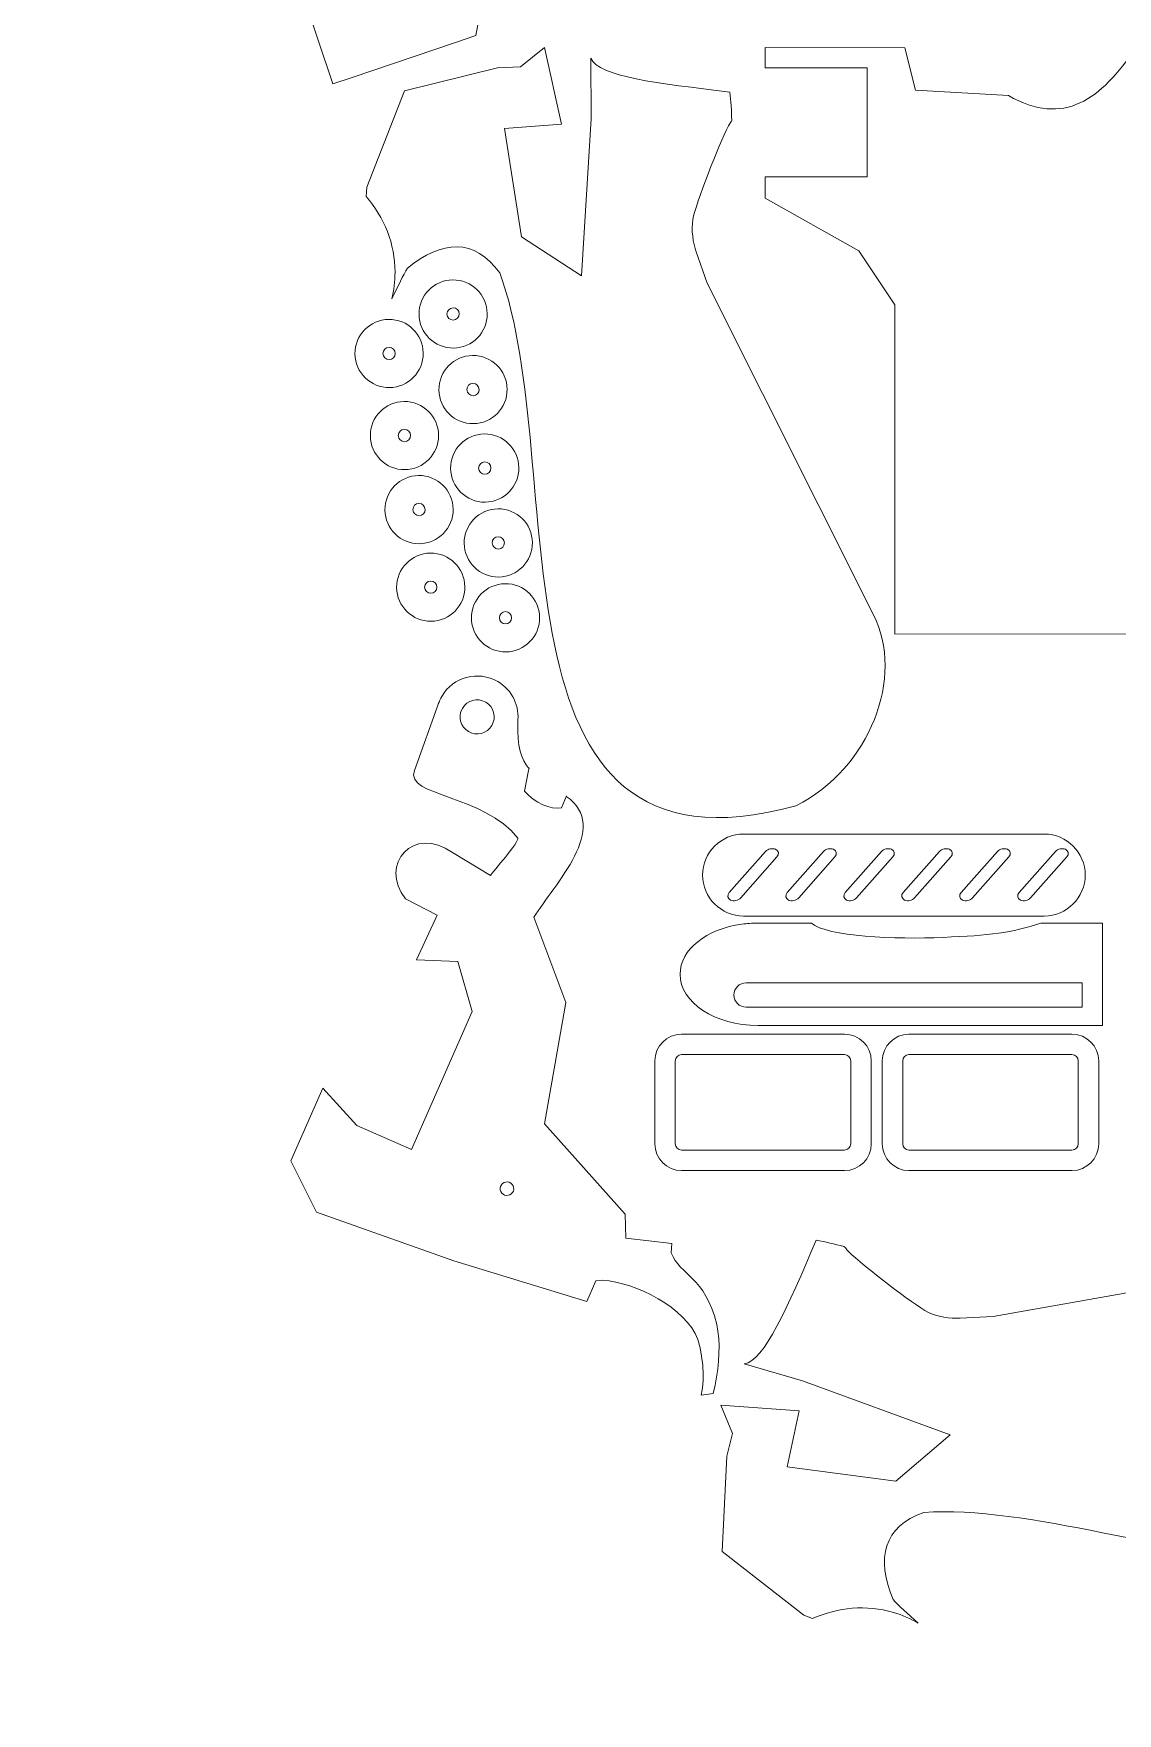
# Model space of a CAD drawing. Header units: centimetres. Extents: x 174 to 233.9, y -148 to -98.3.
# Drawn here: x 174.03 to 189.91, y -146.84 to -122.2 of the extents above; entities that cross this region are included whole.
import ezdxf

# ---------------------------------------------------------------- set-up
doc = ezdxf.new("R2010")
doc.units = ezdxf.units.CM
doc.header["$MEASUREMENT"] = 0
doc.layers.add('layer 1', color=7, linetype='Continuous')

msp = doc.modelspace()

# ---------------------------------------------------------------- linework, layer by layer
at = {"layer": 'layer 1', "color": 250, "lineweight": 20}
for points, knots in [([(176.67356, -117.7927), (176.67356, -117.7927), (174.30099, -110.79603), (174.30099, -110.79603), (174.30099, -110.79603), (174.30099, -110.79603), (174.02629, -109.96196), (174.02629, -109.96196), (174.02629, -109.96196), (174.02629, -109.96196), (176.29637, -109.13789), (176.29637, -109.13789), (176.29637, -109.13789), (176.16844, -108.04491), (176.706, -107.30759), (177.86223, -106.9009), (177.86223, -106.9009), (177.87737, -106.89558), (177.90964, -106.91391), (177.95587, -106.92053), (177.95587, -106.92053), (178.26499, -106.96485), (179.18173, -107.0089), (179.42294, -106.97251), (179.42294, -106.97251), (179.57462, -106.94963), (179.74457, -106.86124), (179.85744, -106.77262), (179.85744, -106.77262), (179.85744, -106.77262), (180.23964, -106.47256), (180.23964, -106.47256), (180.23964, -106.47256), (180.23964, -106.47256), (184.06119, -102.60312), (184.06119, -102.60312), (184.06119, -102.60312), (184.77409, -101.88129), (186.20948, -101.92186), (187.08081, -102.784), (187.08081, -102.784), (189.81679, -106.82353), (183.40421, -107.50021), (181.07173, -109.40425), (181.07173, -109.40425), (180.70686, -109.91573), (180.88539, -110.35957), (181.44178, -110.70762), (181.44178, -110.70762), (181.55241, -110.73326), (181.72335, -110.75166), (181.92302, -110.7761), (181.92302, -110.7761), (181.92975, -110.77692), (181.93652, -110.77775), (181.94331, -110.77859), (181.94331, -110.77859), (181.81814, -110.78925), (181.69313, -110.81436), (181.56999, -110.85484), (181.56999, -110.85484), (181.56545, -110.8564), (181.56088, -110.85792), (181.55633, -110.85946), (181.55633, -110.85946), (181.20457, -110.98208), (180.91645, -111.21205), (180.70953, -111.50781), (180.70953, -111.50781), (180.34382, -112.03051), (180.23176, -112.75869), (180.4703, -113.46249), (180.4703, -113.46249), (180.70897, -114.16667), (181.24113, -114.67684), (181.84971, -114.86923), (181.84971, -114.86923), (181.84977, -114.86924), (181.84982, -114.86927), (181.84988, -114.86928), (181.84988, -114.86928), (182.19415, -114.98065), (182.56268, -114.98826), (182.9152, -114.86878), (182.9152, -114.86878), (182.91974, -114.86722), (182.9243, -114.8657), (182.92886, -114.86415), (182.92886, -114.86415), (182.92886, -114.86415), (184.5704, -114.30782), (184.5704, -114.30782), (184.5704, -114.30782), (184.5704, -114.30782), (185.95011, -118.37629), (185.95011, -118.37629), (185.95011, -118.37629), (185.95011, -118.37629), (181.37796, -119.92517), (181.37796, -119.92517), (181.37796, -119.92517), (181.37796, -119.92517), (180.79827, -120.68024), (180.79827, -120.68024), (180.79827, -120.68024), (180.79827, -120.68024), (180.50746, -122.22866), (180.50746, -122.22866), (180.50746, -122.22866), (180.50746, -122.22866), (180.21126, -122.32906), (180.21126, -122.32906), (180.21126, -122.32906), (180.21126, -122.32906), (178.69593, -122.84264), (178.69593, -122.84264), (178.69593, -122.84264), (178.69593, -122.84264), (178.41479, -122.93793), (178.41479, -122.93793), (178.41479, -122.93793), (178.41479, -122.93793), (178.41283, -122.93699), (178.41283, -122.93699), (178.41283, -122.93699), (178.41283, -122.93699), (177.76078, -120.99611), (177.76078, -120.99611), (177.76078, -120.99611), (178.10401, -120.46753), (177.24587, -118.26044), (176.67356, -117.7927)], [0, 0, 0, 0, 0.02941176, 0.02941176, 0.02941176, 0.02941176, 0.05882353, 0.05882353, 0.05882353, 0.05882353, 0.08823529, 0.08823529, 0.08823529, 0.08823529, 0.11764706, 0.11764706, 0.11764706, 0.11764706, 0.14705882, 0.14705882, 0.14705882, 0.14705882, 0.17647059, 0.17647059, 0.17647059, 0.17647059, 0.20588235, 0.20588235, 0.20588235, 0.20588235, 0.23529412, 0.23529412, 0.23529412, 0.23529412, 0.26470588, 0.26470588, 0.26470588, 0.26470588, 0.29411765, 0.29411765, 0.29411765, 0.29411765, 0.32352941, 0.32352941, 0.32352941, 0.32352941, 0.35294118, 0.35294118, 0.35294118, 0.35294118, 0.38235294, 0.38235294, 0.38235294, 0.38235294, 0.41176471, 0.41176471, 0.41176471, 0.41176471, 0.44117647, 0.44117647, 0.44117647, 0.44117647, 0.47058824, 0.47058824, 0.47058824, 0.47058824, 0.5, 0.5, 0.5, 0.5, 0.52941176, 0.52941176, 0.52941176, 0.52941176, 0.55882353, 0.55882353, 0.55882353, 0.55882353, 0.58823529, 0.58823529, 0.58823529, 0.58823529, 0.61764706, 0.61764706, 0.61764706, 0.61764706, 0.64705882, 0.64705882, 0.64705882, 0.64705882, 0.67647059, 0.67647059, 0.67647059, 0.67647059, 0.70588235, 0.70588235, 0.70588235, 0.70588235, 0.73529412, 0.73529412, 0.73529412, 0.73529412, 0.76470588, 0.76470588, 0.76470588, 0.76470588, 0.79411765, 0.79411765, 0.79411765, 0.79411765, 0.82352941, 0.82352941, 0.82352941, 0.82352941, 0.85294118, 0.85294118, 0.85294118, 0.85294118, 0.88235294, 0.88235294, 0.88235294, 0.88235294, 0.91176471, 0.91176471, 0.91176471, 0.91176471, 0.94117647, 0.94117647, 0.94117647, 0.94117647, 1, 1, 1, 1]), ([(182.1971, -122.56223), (182.30705, -122.83246), (183.18089, -122.93271), (184.23313, -123.05665), (184.23313, -123.05665), (184.24921, -123.18829), (184.25806, -123.32675), (184.25971, -123.47192), (184.25971, -123.47192), (184.25989, -123.48794), (184.23217, -123.51264), (184.21106, -123.5543), (184.21106, -123.5543), (184.06986, -123.83284), (183.73388, -124.68693), (183.69092, -124.92705), (183.69092, -124.92705), (183.6639, -125.07805), (183.69306, -125.26738), (183.74076, -125.40272), (183.74076, -125.40272), (183.74076, -125.40272), (183.90226, -125.86101), (183.90226, -125.86101), (183.90226, -125.86101), (183.90226, -125.86101), (186.34024, -130.72239), (186.34024, -130.72239), (186.34024, -130.72239), (186.79504, -131.62927), (186.29586, -132.97568), (185.19966, -133.52416), (185.19966, -133.52416), (180.49566, -134.8187), (181.91318, -128.52825), (180.85861, -125.70802), (180.85861, -125.70802), (180.49132, -125.19828), (180.01366, -125.22489), (179.50543, -125.64011), (179.50543, -125.64011), (179.44361, -125.73991), (179.36845, -125.90324), (179.27723, -126.09232), (179.27723, -126.09232), (179.30842, -125.96583), (179.32485, -125.83452), (179.32485, -125.69986), (179.32485, -125.69986), (179.32485, -125.28214), (179.16681, -124.89672), (178.90019, -124.58689), (178.90019, -124.58689), (178.90019, -124.58689), (178.91108, -124.45143), (178.91108, -124.45143), (178.91108, -124.45143), (178.91108, -124.45143), (179.46465, -123.03906), (179.46465, -123.03906), (179.46465, -123.03906), (179.46465, -123.03906), (180.82562, -122.70159), (180.82562, -122.70159), (180.82562, -122.70159), (180.82562, -122.70159), (181.16461, -122.68848), (181.16461, -122.68848), (181.16461, -122.68848), (181.16461, -122.68848), (181.51451, -122.40622), (181.51451, -122.40622), (181.51451, -122.40622), (181.51451, -122.40622), (181.76427, -123.52779), (181.76427, -123.52779), (181.76427, -123.52779), (181.76427, -123.52779), (180.92771, -123.59408), (180.92771, -123.59408), (180.92771, -123.59408), (180.92771, -123.59408), (181.17907, -125.1816), (181.17907, -125.1816), (181.17907, -125.1816), (181.17907, -125.1816), (182.05651, -125.75045), (182.05651, -125.75045), (182.05651, -125.75045), (182.05651, -125.75045), (182.19968, -123.45233), (182.19968, -123.45233), (182.19968, -123.45233), (182.19968, -123.45233), (182.1971, -122.56223), (182.1971, -122.56223)], [0, 0, 0, 0, 0.04, 0.04, 0.04, 0.04, 0.08, 0.08, 0.08, 0.08, 0.12, 0.12, 0.12, 0.12, 0.16, 0.16, 0.16, 0.16, 0.2, 0.2, 0.2, 0.2, 0.24, 0.24, 0.24, 0.24, 0.28, 0.28, 0.28, 0.28, 0.32, 0.32, 0.32, 0.32, 0.36, 0.36, 0.36, 0.36, 0.4, 0.4, 0.4, 0.4, 0.44, 0.44, 0.44, 0.44, 0.48, 0.48, 0.48, 0.48, 0.52, 0.52, 0.52, 0.52, 0.56, 0.56, 0.56, 0.56, 0.6, 0.6, 0.6, 0.6, 0.64, 0.64, 0.64, 0.64, 0.68, 0.68, 0.68, 0.68, 0.72, 0.72, 0.72, 0.72, 0.76, 0.76, 0.76, 0.76, 0.8, 0.8, 0.8, 0.8, 0.84, 0.84, 0.84, 0.84, 0.88, 0.88, 0.88, 0.88, 0.92, 0.92, 0.92, 0.92, 1, 1, 1, 1]), ([(184.74822, -122.4055), (184.74822, -122.4055), (184.74974, -122.40394), (184.74974, -122.40394), (184.74974, -122.40394), (184.74974, -122.40394), (186.79721, -122.4094), (186.79721, -122.4094), (186.79721, -122.4094), (186.79721, -122.4094), (186.95663, -123.03091), (186.95663, -123.03091), (186.95663, -123.03091), (186.95663, -123.03091), (188.31809, -123.10984), (188.31809, -123.10984), (188.31809, -123.10984), (189.12798, -123.57112), (189.67619, -123.17073), (190.18009, -122.40799), (190.18009, -122.40799), (190.18009, -122.40799), (194.03382, -122.4074), (194.03382, -122.4074)], [0, 0, 0, 0, 0.14285714, 0.14285714, 0.14285714, 0.14285714, 0.28571429, 0.28571429, 0.28571429, 0.28571429, 0.42857143, 0.42857143, 0.42857143, 0.42857143, 0.57142857, 0.57142857, 0.57142857, 0.57142857, 0.71428571, 0.71428571, 0.71428571, 0.71428571, 1, 1, 1, 1]), ([(184.74822, -122.70234), (184.74822, -122.70234), (186.24822, -122.70234), (186.24822, -122.70234), (186.24822, -122.70234), (186.24822, -122.70234), (186.24822, -124.30234), (186.24822, -124.30234), (186.24822, -124.30234), (186.24822, -124.30234), (184.74822, -124.30234), (184.74822, -124.30234)], [0, 0, 0, 0, 0.25, 0.25, 0.25, 0.25, 0.5, 0.5, 0.5, 0.5, 1, 1, 1, 1]), ([(202.19378, -134.27901), (202.19378, -134.27901), (202.19449, -134.28042), (202.19449, -134.28042), (202.19449, -134.28042), (202.64929, -135.1873), (202.15011, -136.53371), (201.05391, -137.08219), (201.05391, -137.08219), (196.34991, -138.37673), (197.76743, -132.08628), (196.71286, -129.26605), (196.71286, -129.26605), (196.34557, -128.75631), (195.86791, -128.78292), (195.35968, -129.19814), (195.35968, -129.19814), (195.12996, -129.56898), (194.71618, -130.81687), (193.97776, -131.00503), (193.97776, -131.00503), (193.97776, -131.00503), (186.64968, -131.00631), (186.64968, -131.00631), (186.64968, -131.00631), (186.64968, -131.00631), (186.65039, -126.17893), (186.65039, -126.17893), (186.65039, -126.17893), (186.65039, -126.17893), (186.12135, -125.38755), (186.12135, -125.38755), (186.12135, -125.38755), (186.12135, -125.38755), (184.74822, -124.61508), (184.74822, -124.61508)], [0, 0, 0, 0, 0.1, 0.1, 0.1, 0.1, 0.2, 0.2, 0.2, 0.2, 0.3, 0.3, 0.3, 0.3, 0.4, 0.4, 0.4, 0.4, 0.5, 0.5, 0.5, 0.5, 0.6, 0.6, 0.6, 0.6, 0.7, 0.7, 0.7, 0.7, 0.8, 0.8, 0.8, 0.8, 1, 1, 1, 1]), ([(180.17028, -125.81196), (180.4464, -125.80882), (180.67278, -126.03013), (180.67591, -126.30625), (180.67591, -126.30625), (180.67904, -126.58237), (180.45774, -126.80875), (180.18161, -126.81188), (180.18161, -126.81188), (179.90547, -126.81501), (179.6791, -126.5937), (179.67597, -126.31759), (179.67597, -126.31759), (179.67285, -126.04147), (179.89415, -125.81507), (180.17028, -125.81196)], [0, 0, 0, 0, 0.2, 0.2, 0.2, 0.2, 0.4, 0.4, 0.4, 0.4, 0.6, 0.6, 0.6, 0.6, 1, 1, 1, 1]), ([(180.17492, -126.22192), (180.22462, -126.22136), (180.26537, -126.26119), (180.26593, -126.3109), (180.26593, -126.3109), (180.2665, -126.36059), (180.22666, -126.40135), (180.17696, -126.4019), (180.17696, -126.4019), (180.12726, -126.40247), (180.08651, -126.36263), (180.08595, -126.31293), (180.08595, -126.31293), (180.08538, -126.26323), (180.12522, -126.22248), (180.17492, -126.22192)], [0, 0, 0, 0, 0.2, 0.2, 0.2, 0.2, 0.4, 0.4, 0.4, 0.4, 0.6, 0.6, 0.6, 0.6, 1, 1, 1, 1]), ([(179.23203, -126.39143), (179.50815, -126.38829), (179.73453, -126.6096), (179.73766, -126.88572), (179.73766, -126.88572), (179.74079, -127.16184), (179.51949, -127.38822), (179.24336, -127.39135), (179.24336, -127.39135), (178.96722, -127.39448), (178.74085, -127.17317), (178.73772, -126.89706), (178.73772, -126.89706), (178.7346, -126.62094), (178.9559, -126.39454), (179.23203, -126.39143)], [0, 0, 0, 0, 0.2, 0.2, 0.2, 0.2, 0.4, 0.4, 0.4, 0.4, 0.6, 0.6, 0.6, 0.6, 1, 1, 1, 1]), ([(179.23667, -126.80139), (179.28637, -126.80083), (179.32712, -126.84066), (179.32768, -126.89037), (179.32768, -126.89037), (179.32825, -126.94006), (179.28841, -126.98082), (179.23871, -126.98137), (179.23871, -126.98137), (179.18901, -126.98194), (179.14826, -126.9421), (179.1477, -126.8924), (179.1477, -126.8924), (179.14713, -126.8427), (179.18697, -126.80195), (179.23667, -126.80139)], [0, 0, 0, 0, 0.2, 0.2, 0.2, 0.2, 0.4, 0.4, 0.4, 0.4, 0.6, 0.6, 0.6, 0.6, 1, 1, 1, 1]), ([(180.46234, -126.9206), (180.73846, -126.91746), (180.96484, -127.13877), (180.96797, -127.41489), (180.96797, -127.41489), (180.9711, -127.69101), (180.7498, -127.91739), (180.47367, -127.92052), (180.47367, -127.92052), (180.19753, -127.92365), (179.97116, -127.70234), (179.96803, -127.42623), (179.96803, -127.42623), (179.96491, -127.15011), (180.18621, -126.92371), (180.46234, -126.9206)], [0, 0, 0, 0, 0.2, 0.2, 0.2, 0.2, 0.4, 0.4, 0.4, 0.4, 0.6, 0.6, 0.6, 0.6, 1, 1, 1, 1]), ([(180.46698, -127.33056), (180.51668, -127.33), (180.55743, -127.36983), (180.55799, -127.41954), (180.55799, -127.41954), (180.55856, -127.46923), (180.51872, -127.50999), (180.46902, -127.51054), (180.46902, -127.51054), (180.41932, -127.51111), (180.37857, -127.47127), (180.37801, -127.42157), (180.37801, -127.42157), (180.37744, -127.37187), (180.41728, -127.33112), (180.46698, -127.33056)], [0, 0, 0, 0, 0.2, 0.2, 0.2, 0.2, 0.4, 0.4, 0.4, 0.4, 0.6, 0.6, 0.6, 0.6, 1, 1, 1, 1]), ([(179.45692, -127.59529), (179.73304, -127.59215), (179.95942, -127.81346), (179.96255, -128.08958), (179.96255, -128.08958), (179.96568, -128.3657), (179.74438, -128.59208), (179.46825, -128.59521), (179.46825, -128.59521), (179.19211, -128.59834), (178.96574, -128.37703), (178.96261, -128.10092), (178.96261, -128.10092), (178.95949, -127.8248), (179.18079, -127.5984), (179.45692, -127.59529)], [0, 0, 0, 0, 0.2, 0.2, 0.2, 0.2, 0.4, 0.4, 0.4, 0.4, 0.6, 0.6, 0.6, 0.6, 1, 1, 1, 1]), ([(179.46156, -128.00525), (179.51126, -128.00469), (179.55201, -128.04452), (179.55257, -128.09423), (179.55257, -128.09423), (179.55314, -128.14392), (179.5133, -128.18468), (179.4636, -128.18523), (179.4636, -128.18523), (179.4139, -128.1858), (179.37315, -128.14596), (179.37259, -128.09626), (179.37259, -128.09626), (179.37202, -128.04656), (179.41186, -128.00581), (179.46156, -128.00525)], [0, 0, 0, 0, 0.2, 0.2, 0.2, 0.2, 0.4, 0.4, 0.4, 0.4, 0.6, 0.6, 0.6, 0.6, 1, 1, 1, 1]), ([(180.63432, -128.07154), (180.91044, -128.0684), (181.13682, -128.28971), (181.13995, -128.56583), (181.13995, -128.56583), (181.14308, -128.84195), (180.92178, -129.06833), (180.64565, -129.07146), (180.64565, -129.07146), (180.36951, -129.07459), (180.14314, -128.85328), (180.14001, -128.57717), (180.14001, -128.57717), (180.13689, -128.30105), (180.35819, -128.07465), (180.63432, -128.07154)], [0, 0, 0, 0, 0.2, 0.2, 0.2, 0.2, 0.4, 0.4, 0.4, 0.4, 0.6, 0.6, 0.6, 0.6, 1, 1, 1, 1]), ([(180.63896, -128.4815), (180.68866, -128.48094), (180.72941, -128.52077), (180.72997, -128.57048), (180.72997, -128.57048), (180.73054, -128.62017), (180.6907, -128.66093), (180.641, -128.66148), (180.641, -128.66148), (180.5913, -128.66205), (180.55055, -128.62221), (180.54999, -128.57251), (180.54999, -128.57251), (180.54942, -128.52281), (180.58926, -128.48206), (180.63896, -128.4815)], [0, 0, 0, 0, 0.2, 0.2, 0.2, 0.2, 0.4, 0.4, 0.4, 0.4, 0.6, 0.6, 0.6, 0.6, 1, 1, 1, 1]), ([(179.67081, -128.6809), (179.94693, -128.67776), (180.17331, -128.89907), (180.17644, -129.17519), (180.17644, -129.17519), (180.17957, -129.45131), (179.95827, -129.67769), (179.68214, -129.68082), (179.68214, -129.68082), (179.406, -129.68395), (179.17963, -129.46264), (179.1765, -129.18653), (179.1765, -129.18653), (179.17338, -128.91041), (179.39468, -128.68401), (179.67081, -128.6809)], [0, 0, 0, 0, 0.2, 0.2, 0.2, 0.2, 0.4, 0.4, 0.4, 0.4, 0.6, 0.6, 0.6, 0.6, 1, 1, 1, 1]), ([(179.67545, -129.09086), (179.72515, -129.0903), (179.7659, -129.13013), (179.76646, -129.17984), (179.76646, -129.17984), (179.76703, -129.22953), (179.72719, -129.27029), (179.67749, -129.27084), (179.67749, -129.27084), (179.62779, -129.27141), (179.58704, -129.23157), (179.58648, -129.18187), (179.58648, -129.18187), (179.58591, -129.13217), (179.62575, -129.09142), (179.67545, -129.09086)], [0, 0, 0, 0, 0.2, 0.2, 0.2, 0.2, 0.4, 0.4, 0.4, 0.4, 0.6, 0.6, 0.6, 0.6, 1, 1, 1, 1]), ([(180.83276, -129.16956), (181.10888, -129.16642), (181.33526, -129.38773), (181.33839, -129.66385), (181.33839, -129.66385), (181.34152, -129.93997), (181.12022, -130.16635), (180.84409, -130.16948), (180.84409, -130.16948), (180.56795, -130.17261), (180.34158, -129.9513), (180.33845, -129.67519), (180.33845, -129.67519), (180.33533, -129.39907), (180.55663, -129.17267), (180.83276, -129.16956)], [0, 0, 0, 0, 0.2, 0.2, 0.2, 0.2, 0.4, 0.4, 0.4, 0.4, 0.6, 0.6, 0.6, 0.6, 1, 1, 1, 1]), ([(180.8374, -129.57952), (180.8871, -129.57896), (180.92785, -129.61879), (180.92841, -129.6685), (180.92841, -129.6685), (180.92898, -129.71819), (180.88914, -129.75895), (180.83944, -129.7595), (180.83944, -129.7595), (180.78974, -129.76007), (180.74899, -129.72023), (180.74843, -129.67053), (180.74843, -129.67053), (180.74786, -129.62083), (180.7877, -129.58008), (180.8374, -129.57952)], [0, 0, 0, 0, 0.2, 0.2, 0.2, 0.2, 0.4, 0.4, 0.4, 0.4, 0.6, 0.6, 0.6, 0.6, 1, 1, 1, 1]), ([(179.84279, -129.81861), (180.11891, -129.81547), (180.34529, -130.03678), (180.34842, -130.3129), (180.34842, -130.3129), (180.35155, -130.58902), (180.13025, -130.8154), (179.85412, -130.81853), (179.85412, -130.81853), (179.57798, -130.82166), (179.35161, -130.60035), (179.34848, -130.32424), (179.34848, -130.32424), (179.34536, -130.04812), (179.56666, -129.82172), (179.84279, -129.81861)], [0, 0, 0, 0, 0.2, 0.2, 0.2, 0.2, 0.4, 0.4, 0.4, 0.4, 0.6, 0.6, 0.6, 0.6, 1, 1, 1, 1]), ([(179.84743, -130.22857), (179.89713, -130.22801), (179.93788, -130.26784), (179.93844, -130.31755), (179.93844, -130.31755), (179.93901, -130.36724), (179.89917, -130.408), (179.84947, -130.40855), (179.84947, -130.40855), (179.79977, -130.40912), (179.75902, -130.36928), (179.75846, -130.31958), (179.75846, -130.31958), (179.75789, -130.26988), (179.79773, -130.22913), (179.84743, -130.22857)], [0, 0, 0, 0, 0.2, 0.2, 0.2, 0.2, 0.4, 0.4, 0.4, 0.4, 0.6, 0.6, 0.6, 0.6, 1, 1, 1, 1]), ([(180.93859, -130.26758), (181.21471, -130.26444), (181.44109, -130.48575), (181.44422, -130.76187), (181.44422, -130.76187), (181.44735, -131.03799), (181.22605, -131.26437), (180.94992, -131.2675), (180.94992, -131.2675), (180.67378, -131.27063), (180.44741, -131.04932), (180.44428, -130.77321), (180.44428, -130.77321), (180.44116, -130.49709), (180.66246, -130.27069), (180.93859, -130.26758)], [0, 0, 0, 0, 0.2, 0.2, 0.2, 0.2, 0.4, 0.4, 0.4, 0.4, 0.6, 0.6, 0.6, 0.6, 1, 1, 1, 1]), ([(180.94323, -130.67754), (180.99293, -130.67698), (181.03368, -130.71681), (181.03424, -130.76652), (181.03424, -130.76652), (181.03481, -130.81621), (180.99497, -130.85697), (180.94527, -130.85752), (180.94527, -130.85752), (180.89557, -130.85809), (180.85482, -130.81825), (180.85426, -130.76855), (180.85426, -130.76855), (180.85369, -130.71885), (180.89353, -130.6781), (180.94323, -130.67754)], [0, 0, 0, 0, 0.2, 0.2, 0.2, 0.2, 0.4, 0.4, 0.4, 0.4, 0.6, 0.6, 0.6, 0.6, 1, 1, 1, 1]), ([(179.95909, -132.03091), (179.97181, -131.99298), (179.98854, -131.95576), (180.00943, -131.91981), (180.00943, -131.91981), (180.17584, -131.63326), (180.54306, -131.53592), (180.82961, -131.70236), (180.82961, -131.70236), (181.04707, -131.8287), (181.15556, -132.07067), (181.12247, -132.30524)], [0, 0, 0, 0, 0.25, 0.25, 0.25, 0.25, 0.5, 0.5, 0.5, 0.5, 1, 1, 1, 1]), ([(179.47837, -134.88929), (179.08004, -134.38529), (179.60165, -133.79754), (180.16466, -134.21186), (180.16466, -134.21186), (180.16466, -134.21186), (180.72315, -134.549), (180.72315, -134.549), (180.72315, -134.549), (180.75058, -134.49454), (181.15854, -134.046), (181.12344, -133.99942), (181.12344, -133.99942), (180.6456, -133.36527), (179.47073, -133.39014), (179.6084, -133.00699), (179.6084, -133.00699), (179.6084, -133.00699), (179.96737, -132.00784), (179.96737, -132.00784)], [0, 0, 0, 0, 0.16666667, 0.16666667, 0.16666667, 0.16666667, 0.33333333, 0.33333333, 0.33333333, 0.33333333, 0.5, 0.5, 0.5, 0.5, 0.66666667, 0.66666667, 0.66666667, 0.66666667, 1, 1, 1, 1]), ([(180.31206, -132.0956), (180.38142, -131.97622), (180.53443, -131.93567), (180.65381, -132.00502), (180.65381, -132.00502), (180.77318, -132.07435), (180.81377, -132.22738), (180.7444, -132.34677), (180.7444, -132.34677), (180.67502, -132.46615), (180.52201, -132.50671), (180.40266, -132.43736), (180.40266, -132.43736), (180.28331, -132.36804), (180.24271, -132.21498), (180.31206, -132.0956)], [0, 0, 0, 0, 0.2, 0.2, 0.2, 0.2, 0.4, 0.4, 0.4, 0.4, 0.6, 0.6, 0.6, 0.6, 1, 1, 1, 1]), ([(181.83784, -133.38024), (181.83784, -133.38024), (181.76383, -133.55629), (181.76383, -133.55629), (181.76383, -133.55629), (181.60265, -133.5781), (181.37616, -133.48987), (181.22299, -133.3117), (181.22299, -133.3117), (181.22299, -133.3117), (181.28337, -133.0062), (181.28337, -133.0062), (181.28337, -133.0062), (181.28349, -133.0056), (181.29214, -132.96931), (181.29281, -132.96743)], [0, 0, 0, 0, 0.2, 0.2, 0.2, 0.2, 0.4, 0.4, 0.4, 0.4, 0.6, 0.6, 0.6, 0.6, 1, 1, 1, 1]), ([(181.83538, -133.38609), (182.49304, -133.84044), (181.65927, -134.67479), (181.36075, -135.15883), (181.36075, -135.15883), (181.36075, -135.15883), (181.8282, -136.41172), (181.8282, -136.41172)], [0, 0, 0, 0, 0.33333333, 0.33333333, 0.33333333, 0.33333333, 1, 1, 1, 1]), ([(184.43402, -133.93941), (184.43402, -133.93941), (188.84163, -133.93941), (188.84163, -133.93941), (188.84163, -133.93941), (189.17207, -133.93941), (189.44241, -134.20977), (189.44241, -134.54019), (189.44241, -134.54019), (189.44241, -134.54019), (189.44241, -134.5402), (189.44241, -134.5402), (189.44241, -134.5402), (189.44241, -134.87062), (189.17207, -135.14098), (188.84163, -135.14098), (188.84163, -135.14098), (188.84163, -135.14098), (184.43402, -135.14098), (184.43402, -135.14098), (184.43402, -135.14098), (184.10358, -135.14098), (183.83324, -134.87062), (183.83324, -134.5402), (183.83324, -134.5402), (183.83324, -134.5402), (183.83324, -134.54019), (183.83324, -134.54019), (183.83324, -134.54019), (183.83324, -134.20977), (184.10358, -133.93941), (184.43402, -133.93941)], [0, 0, 0, 0, 0.11111111, 0.11111111, 0.11111111, 0.11111111, 0.22222222, 0.22222222, 0.22222222, 0.22222222, 0.33333333, 0.33333333, 0.33333333, 0.33333333, 0.44444444, 0.44444444, 0.44444444, 0.44444444, 0.55555556, 0.55555556, 0.55555556, 0.55555556, 0.66666667, 0.66666667, 0.66666667, 0.66666667, 0.77777778, 0.77777778, 0.77777778, 0.77777778, 1, 1, 1, 1]), ([(179.94111, -135.13045), (179.94111, -135.13045), (179.63903, -135.7838), (179.63903, -135.7838), (179.63903, -135.7838), (179.63903, -135.7838), (180.24301, -135.80961), (180.24301, -135.80961), (180.24301, -135.80961), (180.24301, -135.80961), (180.45657, -136.54233), (180.45657, -136.54233), (180.45657, -136.54233), (180.45657, -136.54233), (179.56466, -138.56414), (179.56466, -138.56414)], [0, 0, 0, 0, 0.2, 0.2, 0.2, 0.2, 0.4, 0.4, 0.4, 0.4, 0.6, 0.6, 0.6, 0.6, 1, 1, 1, 1]), ([(184.63334, -135.2455), (184.63334, -135.2455), (185.4291, -135.2455), (185.4291, -135.2455), (185.4291, -135.2455), (185.64604, -135.44351), (186.672, -135.48592), (187.35923, -135.45471), (187.35923, -135.45471), (188.04937, -135.42337), (188.3504, -135.39138), (188.79415, -135.24449), (188.79415, -135.24449), (188.79415, -135.24449), (189.69373, -135.24449), (189.69373, -135.24449), (189.69373, -135.24449), (189.69373, -135.24449), (189.69373, -136.7463), (189.69373, -136.7463), (189.69373, -136.7463), (189.69373, -136.7463), (184.64479, -136.7463), (184.64479, -136.7463), (184.64479, -136.7463), (184.01651, -136.7463), (183.50248, -136.40841), (183.50248, -135.9954), (183.50248, -135.9954), (183.50248, -135.9954), (183.50248, -135.99539), (183.50248, -135.99539), (183.50248, -135.99539), (183.50248, -135.63257), (183.89034, -135.32849), (184.41055, -135.25996), (184.41055, -135.25996), (184.48249, -135.25048), (184.55699, -135.2455), (184.63334, -135.2455)], [0, 0, 0, 0, 0.09090909, 0.09090909, 0.09090909, 0.09090909, 0.18181818, 0.18181818, 0.18181818, 0.18181818, 0.27272727, 0.27272727, 0.27272727, 0.27272727, 0.36363636, 0.36363636, 0.36363636, 0.36363636, 0.45454545, 0.45454545, 0.45454545, 0.45454545, 0.54545455, 0.54545455, 0.54545455, 0.54545455, 0.63636364, 0.63636364, 0.63636364, 0.63636364, 0.72727273, 0.72727273, 0.72727273, 0.72727273, 0.81818182, 0.81818182, 0.81818182, 0.81818182, 1, 1, 1, 1]), ([(181.8282, -136.41172), (181.8282, -136.41172), (181.51327, -138.18972), (181.51327, -138.18972), (181.51327, -138.18972), (181.51327, -138.18972), (182.69997, -139.51204), (182.69997, -139.51204), (182.69997, -139.51204), (182.69997, -139.51204), (182.70997, -139.86344), (182.70997, -139.86344), (182.70997, -139.86344), (182.70997, -139.86344), (183.38304, -139.94174), (183.38304, -139.94174), (183.38304, -139.94174), (183.38304, -139.94174), (183.37194, -140.08033), (183.37194, -140.08033), (183.37194, -140.08033), (183.50782, -140.42381), (183.86301, -140.41589), (184.04335, -141.1318), (184.04335, -141.1318), (184.04335, -141.1318), (184.05899, -141.23124), (184.05899, -141.23124), (184.05899, -141.23124), (184.05899, -141.23124), (184.06897, -141.33745), (184.06897, -141.33745), (184.06897, -141.33745), (184.06897, -141.33745), (184.07498, -141.44651), (184.07498, -141.44651), (184.07498, -141.44651), (184.07498, -141.44651), (184.07244, -141.55647), (184.07244, -141.55647), (184.07244, -141.55647), (184.07244, -141.55647), (184.06597, -141.6693), (184.06597, -141.6693), (184.06597, -141.6693), (184.06597, -141.6693), (184.05552, -141.78494), (184.05552, -141.78494), (184.05552, -141.78494), (184.05552, -141.78494), (184.03883, -141.90252), (184.03883, -141.90252), (184.03883, -141.90252), (184.03883, -141.90252), (184.01591, -142.02195), (184.01591, -142.02195), (184.01591, -142.02195), (184.01591, -142.02195), (183.98672, -142.1433), (183.98672, -142.1433)], [0, 0, 0, 0, 0.0625, 0.0625, 0.0625, 0.0625, 0.125, 0.125, 0.125, 0.125, 0.1875, 0.1875, 0.1875, 0.1875, 0.25, 0.25, 0.25, 0.25, 0.3125, 0.3125, 0.3125, 0.3125, 0.375, 0.375, 0.375, 0.375, 0.4375, 0.4375, 0.4375, 0.4375, 0.5, 0.5, 0.5, 0.5, 0.5625, 0.5625, 0.5625, 0.5625, 0.625, 0.625, 0.625, 0.625, 0.6875, 0.6875, 0.6875, 0.6875, 0.75, 0.75, 0.75, 0.75, 0.8125, 0.8125, 0.8125, 0.8125, 0.875, 0.875, 0.875, 0.875, 1, 1, 1, 1]), ([(183.52433, -136.87394), (183.52433, -136.87394), (185.91481, -136.87394), (185.91481, -136.87394), (185.91481, -136.87394), (186.12984, -136.87394), (186.30578, -137.04988), (186.30578, -137.26493), (186.30578, -137.26493), (186.30578, -137.26493), (186.30578, -138.48295), (186.30578, -138.48295), (186.30578, -138.48295), (186.30578, -138.698), (186.12984, -138.87394), (185.91481, -138.87394), (185.91481, -138.87394), (185.91481, -138.87394), (183.52433, -138.87394), (183.52433, -138.87394), (183.52433, -138.87394), (183.3093, -138.87394), (183.13335, -138.698), (183.13335, -138.48295), (183.13335, -138.48295), (183.13335, -138.48295), (183.13335, -137.26493), (183.13335, -137.26493), (183.13335, -137.26493), (183.13335, -137.04988), (183.3093, -136.87394), (183.52433, -136.87394)], [0, 0, 0, 0, 0.11111111, 0.11111111, 0.11111111, 0.11111111, 0.22222222, 0.22222222, 0.22222222, 0.22222222, 0.33333333, 0.33333333, 0.33333333, 0.33333333, 0.44444444, 0.44444444, 0.44444444, 0.44444444, 0.55555556, 0.55555556, 0.55555556, 0.55555556, 0.66666667, 0.66666667, 0.66666667, 0.66666667, 0.77777778, 0.77777778, 0.77777778, 0.77777778, 1, 1, 1, 1]), ([(186.85808, -136.87394), (186.85808, -136.87394), (189.24856, -136.87394), (189.24856, -136.87394), (189.24856, -136.87394), (189.46359, -136.87394), (189.63953, -137.04988), (189.63953, -137.26493), (189.63953, -137.26493), (189.63953, -137.26493), (189.63953, -138.48295), (189.63953, -138.48295), (189.63953, -138.48295), (189.63953, -138.698), (189.46359, -138.87394), (189.24856, -138.87394), (189.24856, -138.87394), (189.24856, -138.87394), (186.85808, -138.87394), (186.85808, -138.87394), (186.85808, -138.87394), (186.64305, -138.87394), (186.4671, -138.698), (186.4671, -138.48295), (186.4671, -138.48295), (186.4671, -138.48295), (186.4671, -137.26493), (186.4671, -137.26493), (186.4671, -137.26493), (186.4671, -137.04988), (186.64305, -136.87394), (186.85808, -136.87394)], [0, 0, 0, 0, 0.11111111, 0.11111111, 0.11111111, 0.11111111, 0.22222222, 0.22222222, 0.22222222, 0.22222222, 0.33333333, 0.33333333, 0.33333333, 0.33333333, 0.44444444, 0.44444444, 0.44444444, 0.44444444, 0.55555556, 0.55555556, 0.55555556, 0.55555556, 0.66666667, 0.66666667, 0.66666667, 0.66666667, 0.77777778, 0.77777778, 0.77777778, 0.77777778, 1, 1, 1, 1]), ([(182.13439, -140.79407), (182.13439, -140.79407), (180.18558, -140.19701), (180.18558, -140.19701), (180.18558, -140.19701), (180.18558, -140.19701), (178.17459, -139.4824), (178.17459, -139.4824), (178.17459, -139.4824), (178.17459, -139.4824), (177.79695, -138.73242), (177.79695, -138.73242), (177.79695, -138.73242), (177.79695, -138.73242), (178.26834, -137.66377), (178.26834, -137.66377), (178.26834, -137.66377), (178.26834, -137.66377), (178.76676, -138.21217), (178.76676, -138.21217), (178.76676, -138.21217), (178.76676, -138.21217), (179.56466, -138.56414), (179.56466, -138.56414)], [0, 0, 0, 0, 0.14285714, 0.14285714, 0.14285714, 0.14285714, 0.28571429, 0.28571429, 0.28571429, 0.28571429, 0.42857143, 0.42857143, 0.42857143, 0.42857143, 0.57142857, 0.57142857, 0.57142857, 0.57142857, 0.71428571, 0.71428571, 0.71428571, 0.71428571, 1, 1, 1, 1]), ([(180.93092, -139.23361), (180.93092, -139.23361), (180.90855, -139.22115), (180.90855, -139.22115), (180.90855, -139.22115), (180.90855, -139.22115), (180.89028, -139.20345), (180.89028, -139.20345), (180.89028, -139.20345), (180.89028, -139.20345), (180.87542, -139.18248), (180.87542, -139.18248), (180.87542, -139.18248), (180.87542, -139.18248), (180.86663, -139.15699), (180.86663, -139.15699), (180.86663, -139.15699), (180.86663, -139.15699), (180.8665, -139.13235), (180.8665, -139.13235), (180.8665, -139.13235), (180.8665, -139.13235), (180.87104, -139.10713), (180.87104, -139.10713), (180.87104, -139.10713), (180.87104, -139.10713), (180.88421, -139.08279), (180.88421, -139.08279), (180.88421, -139.08279), (180.88421, -139.08279), (180.89994, -139.06381), (180.89994, -139.06381), (180.89994, -139.06381), (180.89994, -139.06381), (180.92289, -139.04966), (180.92289, -139.04966), (180.92289, -139.04966), (180.92289, -139.04966), (180.94768, -139.04285), (180.94768, -139.04285), (180.94768, -139.04285), (180.94768, -139.04285), (180.97303, -139.04072), (180.97303, -139.04072), (180.97303, -139.04072), (180.97303, -139.04072), (180.99823, -139.04528), (180.99823, -139.04528), (180.99823, -139.04528), (180.99823, -139.04528), (181.02259, -139.05844), (181.02259, -139.05844), (181.02259, -139.05844), (181.02259, -139.05844), (181.04086, -139.07615), (181.04086, -139.07615), (181.04086, -139.07615), (181.04086, -139.07615), (181.05571, -139.09713), (181.05571, -139.09713), (181.05571, -139.09713), (181.05571, -139.09713), (181.06251, -139.12191), (181.06251, -139.12191), (181.06251, -139.12191), (181.06251, -139.12191), (181.06462, -139.14726), (181.06462, -139.14726), (181.06462, -139.14726), (181.06462, -139.14726), (181.05937, -139.17444), (181.05937, -139.17444), (181.05937, -139.17444), (181.05937, -139.17444), (181.0469, -139.19682), (181.0469, -139.19682), (181.0469, -139.19682), (181.0469, -139.19682), (181.0292, -139.21509), (181.0292, -139.21509), (181.0292, -139.21509), (181.0292, -139.21509), (181.00824, -139.22995), (181.00824, -139.22995), (181.00824, -139.22995), (181.00824, -139.22995), (180.98346, -139.23675), (180.98346, -139.23675), (180.98346, -139.23675), (180.98346, -139.23675), (180.95811, -139.23886), (180.95811, -139.23886), (180.95811, -139.23886), (180.95811, -139.23886), (180.93092, -139.23361), (180.93092, -139.23361)], [0, 0, 0, 0, 0.04, 0.04, 0.04, 0.04, 0.08, 0.08, 0.08, 0.08, 0.12, 0.12, 0.12, 0.12, 0.16, 0.16, 0.16, 0.16, 0.2, 0.2, 0.2, 0.2, 0.24, 0.24, 0.24, 0.24, 0.28, 0.28, 0.28, 0.28, 0.32, 0.32, 0.32, 0.32, 0.36, 0.36, 0.36, 0.36, 0.4, 0.4, 0.4, 0.4, 0.44, 0.44, 0.44, 0.44, 0.48, 0.48, 0.48, 0.48, 0.52, 0.52, 0.52, 0.52, 0.56, 0.56, 0.56, 0.56, 0.6, 0.6, 0.6, 0.6, 0.64, 0.64, 0.64, 0.64, 0.68, 0.68, 0.68, 0.68, 0.72, 0.72, 0.72, 0.72, 0.76, 0.76, 0.76, 0.76, 0.8, 0.8, 0.8, 0.8, 0.84, 0.84, 0.84, 0.84, 0.88, 0.88, 0.88, 0.88, 0.92, 0.92, 0.92, 0.92, 1, 1, 1, 1]), ([(184.44465, -141.70695), (184.73502, -141.67868), (185.08045, -140.86978), (185.4995, -139.89665), (185.4995, -139.89665), (185.63025, -139.91881), (185.76548, -139.94983), (185.90509, -139.98968), (185.90509, -139.98968), (185.92049, -139.99407), (185.93625, -140.02769), (185.97016, -140.05981), (185.97016, -140.05981), (186.19683, -140.27462), (186.91954, -140.84035), (187.13741, -140.95004), (187.13741, -140.95004), (187.27443, -141.01902), (187.4642, -141.0451), (187.60753, -141.038), (187.60753, -141.038), (187.60753, -141.038), (188.09285, -141.01399), (188.09285, -141.01399), (188.09285, -141.01399), (188.09285, -141.01399), (193.44779, -140.06456), (193.44779, -140.06456), (193.44779, -140.06456), (194.44674, -139.88745), (195.59473, -140.75007), (195.8076, -141.9572), (195.8076, -141.9572), (195.70604, -146.83503), (190.08161, -143.68147), (187.07772, -143.88744), (187.07772, -143.88744), (186.48436, -144.09401), (186.37357, -144.5594), (186.6265, -145.16498), (186.6265, -145.16498), (186.70451, -145.25271), (186.8396, -145.37135), (186.99479, -145.51273), (186.99479, -145.51273), (186.88246, -145.44674), (186.7613, -145.39353), (186.63224, -145.3551), (186.63224, -145.3551), (186.23189, -145.23591), (185.81739, -145.2774), (185.44436, -145.44452), (185.44436, -145.44452), (185.44436, -145.44452), (185.31764, -145.39543), (185.31764, -145.39543), (185.31764, -145.39543), (185.31764, -145.39543), (184.12196, -144.46186), (184.12196, -144.46186), (184.12196, -144.46186), (184.12196, -144.46186), (184.18687, -143.06118), (184.18687, -143.06118), (184.18687, -143.06118), (184.18687, -143.06118), (184.27103, -142.73254), (184.27103, -142.73254), (184.27103, -142.73254), (184.27103, -142.73254), (184.10035, -142.31664), (184.10035, -142.31664), (184.10035, -142.31664), (184.10035, -142.31664), (185.24656, -142.39731), (185.24656, -142.39731), (185.24656, -142.39731), (185.24656, -142.39731), (185.07138, -143.218), (185.07138, -143.218), (185.07138, -143.218), (185.07138, -143.218), (186.66463, -143.43009), (186.66463, -143.43009), (186.66463, -143.43009), (186.66463, -143.43009), (187.4602, -142.75145), (187.4602, -142.75145), (187.4602, -142.75145), (187.4602, -142.75145), (185.29848, -141.95847), (185.29848, -141.95847), (185.29848, -141.95847), (185.29848, -141.95847), (184.44465, -141.70695), (184.44465, -141.70695)], [0, 0, 0, 0, 0.04, 0.04, 0.04, 0.04, 0.08, 0.08, 0.08, 0.08, 0.12, 0.12, 0.12, 0.12, 0.16, 0.16, 0.16, 0.16, 0.2, 0.2, 0.2, 0.2, 0.24, 0.24, 0.24, 0.24, 0.28, 0.28, 0.28, 0.28, 0.32, 0.32, 0.32, 0.32, 0.36, 0.36, 0.36, 0.36, 0.4, 0.4, 0.4, 0.4, 0.44, 0.44, 0.44, 0.44, 0.48, 0.48, 0.48, 0.48, 0.52, 0.52, 0.52, 0.52, 0.56, 0.56, 0.56, 0.56, 0.6, 0.6, 0.6, 0.6, 0.64, 0.64, 0.64, 0.64, 0.68, 0.68, 0.68, 0.68, 0.72, 0.72, 0.72, 0.72, 0.76, 0.76, 0.76, 0.76, 0.8, 0.8, 0.8, 0.8, 0.84, 0.84, 0.84, 0.84, 0.88, 0.88, 0.88, 0.88, 0.92, 0.92, 0.92, 0.92, 1, 1, 1, 1]), ([(182.26767, -140.49194), (182.26767, -140.49194), (182.37196, -140.48247), (182.37196, -140.48247), (182.37196, -140.48247), (182.84397, -140.51519), (183.59177, -140.88463), (183.7629, -141.35054), (183.7629, -141.35054), (183.7629, -141.35054), (183.7961, -141.47156), (183.7961, -141.47156), (183.7961, -141.47156), (183.7961, -141.47156), (183.81906, -141.59734), (183.81906, -141.59734), (183.81906, -141.59734), (183.81906, -141.59734), (183.8363, -141.72993), (183.8363, -141.72993), (183.8363, -141.72993), (183.8363, -141.72993), (183.84169, -141.8711), (183.84169, -141.8711), (183.84169, -141.8711), (183.84169, -141.8711), (183.84153, -141.94501), (183.84153, -141.94501), (183.84153, -141.94501), (183.84153, -141.94501), (183.83683, -142.01701), (183.83683, -142.01701), (183.83683, -142.01701), (183.83683, -142.01701), (183.82818, -142.09183), (183.82818, -142.09183), (183.82818, -142.09183), (183.82818, -142.09183), (183.81331, -142.1685), (183.81331, -142.1685)], [0, 0, 0, 0, 0.09090909, 0.09090909, 0.09090909, 0.09090909, 0.18181818, 0.18181818, 0.18181818, 0.18181818, 0.27272727, 0.27272727, 0.27272727, 0.27272727, 0.36363636, 0.36363636, 0.36363636, 0.36363636, 0.45454545, 0.45454545, 0.45454545, 0.45454545, 0.54545455, 0.54545455, 0.54545455, 0.54545455, 0.63636364, 0.63636364, 0.63636364, 0.63636364, 0.72727273, 0.72727273, 0.72727273, 0.72727273, 0.81818182, 0.81818182, 0.81818182, 0.81818182, 1, 1, 1, 1])]:
    msp.add_open_spline(points, degree=3, knots=knots, dxfattribs=at)
for points in [[(184.74822, -122.70234), (184.74822, -122.70234), (184.74822, -122.4055), (184.74822, -122.4055)], [(184.74822, -124.61509), (184.74822, -124.61509), (184.74822, -124.30234), (184.74822, -124.30234)], [(181.12247, -132.30524), (181.12137, -132.65895), (181.16439, -132.83613), (181.28942, -132.98095)], [(179.9411, -135.13047), (179.9411, -135.13047), (179.47837, -134.88929), (179.47837, -134.88929)], [(182.13439, -140.79407), (182.13439, -140.79407), (182.26767, -140.49194), (182.26767, -140.49194)], [(183.98672, -142.1433), (183.98672, -142.1433), (183.81331, -142.1685), (183.81331, -142.1685)]]:
    msp.add_open_spline(points, degree=3, dxfattribs=at)
at = {"layer": 'layer 1', "color": 242, "lineweight": 20}
for points, knots in [([(184.90343, -134.16312), (184.90343, -134.16312), (184.90343, -134.16312), (184.90343, -134.16312), (184.90343, -134.16312), (184.9494, -134.18461), (184.95829, -134.23458), (184.9232, -134.27419), (184.9232, -134.27419), (184.9232, -134.27419), (184.39204, -134.87374), (184.39204, -134.87374), (184.39204, -134.87374), (184.35695, -134.91335), (184.29065, -134.92818), (184.24467, -134.9067), (184.24467, -134.9067), (184.24467, -134.9067), (184.24467, -134.9067), (184.24467, -134.9067), (184.24467, -134.9067), (184.1987, -134.88522), (184.1898, -134.83524), (184.22489, -134.79564), (184.22489, -134.79564), (184.22489, -134.79564), (184.75605, -134.19608), (184.75605, -134.19608), (184.75605, -134.19608), (184.79114, -134.15648), (184.85745, -134.14164), (184.90343, -134.16312)], [0, 0, 0, 0, 0.11111111, 0.11111111, 0.11111111, 0.11111111, 0.22222222, 0.22222222, 0.22222222, 0.22222222, 0.33333333, 0.33333333, 0.33333333, 0.33333333, 0.44444444, 0.44444444, 0.44444444, 0.44444444, 0.55555556, 0.55555556, 0.55555556, 0.55555556, 0.66666667, 0.66666667, 0.66666667, 0.66666667, 0.77777778, 0.77777778, 0.77777778, 0.77777778, 1, 1, 1, 1]), ([(185.75323, -134.16312), (185.75323, -134.16312), (185.75323, -134.16312), (185.75323, -134.16312), (185.75323, -134.16312), (185.7992, -134.18461), (185.80809, -134.23458), (185.773, -134.27419), (185.773, -134.27419), (185.773, -134.27419), (185.24184, -134.87374), (185.24184, -134.87374), (185.24184, -134.87374), (185.20675, -134.91335), (185.14045, -134.92818), (185.09447, -134.9067), (185.09447, -134.9067), (185.09447, -134.9067), (185.09447, -134.9067), (185.09447, -134.9067), (185.09447, -134.9067), (185.0485, -134.88522), (185.0396, -134.83524), (185.07469, -134.79564), (185.07469, -134.79564), (185.07469, -134.79564), (185.60585, -134.19608), (185.60585, -134.19608), (185.60585, -134.19608), (185.64094, -134.15648), (185.70725, -134.14164), (185.75323, -134.16312)], [0, 0, 0, 0, 0.11111111, 0.11111111, 0.11111111, 0.11111111, 0.22222222, 0.22222222, 0.22222222, 0.22222222, 0.33333333, 0.33333333, 0.33333333, 0.33333333, 0.44444444, 0.44444444, 0.44444444, 0.44444444, 0.55555556, 0.55555556, 0.55555556, 0.55555556, 0.66666667, 0.66666667, 0.66666667, 0.66666667, 0.77777778, 0.77777778, 0.77777778, 0.77777778, 1, 1, 1, 1]), ([(186.60303, -134.16312), (186.60303, -134.16312), (186.60303, -134.16312), (186.60303, -134.16312), (186.60303, -134.16312), (186.649, -134.18461), (186.65789, -134.23458), (186.6228, -134.27419), (186.6228, -134.27419), (186.6228, -134.27419), (186.09164, -134.87374), (186.09164, -134.87374), (186.09164, -134.87374), (186.05655, -134.91335), (185.99025, -134.92818), (185.94427, -134.9067), (185.94427, -134.9067), (185.94427, -134.9067), (185.94427, -134.9067), (185.94427, -134.9067), (185.94427, -134.9067), (185.8983, -134.88522), (185.8894, -134.83524), (185.92449, -134.79564), (185.92449, -134.79564), (185.92449, -134.79564), (186.45565, -134.19608), (186.45565, -134.19608), (186.45565, -134.19608), (186.49074, -134.15648), (186.55705, -134.14164), (186.60303, -134.16312)], [0, 0, 0, 0, 0.11111111, 0.11111111, 0.11111111, 0.11111111, 0.22222222, 0.22222222, 0.22222222, 0.22222222, 0.33333333, 0.33333333, 0.33333333, 0.33333333, 0.44444444, 0.44444444, 0.44444444, 0.44444444, 0.55555556, 0.55555556, 0.55555556, 0.55555556, 0.66666667, 0.66666667, 0.66666667, 0.66666667, 0.77777778, 0.77777778, 0.77777778, 0.77777778, 1, 1, 1, 1]), ([(187.45283, -134.16312), (187.45283, -134.16312), (187.45283, -134.16312), (187.45283, -134.16312), (187.45283, -134.16312), (187.4988, -134.18461), (187.50769, -134.23458), (187.4726, -134.27419), (187.4726, -134.27419), (187.4726, -134.27419), (186.94144, -134.87374), (186.94144, -134.87374), (186.94144, -134.87374), (186.90635, -134.91335), (186.84005, -134.92818), (186.79407, -134.9067), (186.79407, -134.9067), (186.79407, -134.9067), (186.79407, -134.9067), (186.79407, -134.9067), (186.79407, -134.9067), (186.7481, -134.88522), (186.7392, -134.83524), (186.77429, -134.79564), (186.77429, -134.79564), (186.77429, -134.79564), (187.30545, -134.19608), (187.30545, -134.19608), (187.30545, -134.19608), (187.34054, -134.15648), (187.40685, -134.14164), (187.45283, -134.16312)], [0, 0, 0, 0, 0.11111111, 0.11111111, 0.11111111, 0.11111111, 0.22222222, 0.22222222, 0.22222222, 0.22222222, 0.33333333, 0.33333333, 0.33333333, 0.33333333, 0.44444444, 0.44444444, 0.44444444, 0.44444444, 0.55555556, 0.55555556, 0.55555556, 0.55555556, 0.66666667, 0.66666667, 0.66666667, 0.66666667, 0.77777778, 0.77777778, 0.77777778, 0.77777778, 1, 1, 1, 1]), ([(188.30263, -134.16312), (188.30263, -134.16312), (188.30263, -134.16312), (188.30263, -134.16312), (188.30263, -134.16312), (188.3486, -134.18461), (188.35749, -134.23458), (188.3224, -134.27419), (188.3224, -134.27419), (188.3224, -134.27419), (187.79124, -134.87374), (187.79124, -134.87374), (187.79124, -134.87374), (187.75615, -134.91335), (187.68985, -134.92818), (187.64387, -134.9067), (187.64387, -134.9067), (187.64387, -134.9067), (187.64387, -134.9067), (187.64387, -134.9067), (187.64387, -134.9067), (187.5979, -134.88522), (187.589, -134.83524), (187.62409, -134.79564), (187.62409, -134.79564), (187.62409, -134.79564), (188.15525, -134.19608), (188.15525, -134.19608), (188.15525, -134.19608), (188.19034, -134.15648), (188.25665, -134.14164), (188.30263, -134.16312)], [0, 0, 0, 0, 0.11111111, 0.11111111, 0.11111111, 0.11111111, 0.22222222, 0.22222222, 0.22222222, 0.22222222, 0.33333333, 0.33333333, 0.33333333, 0.33333333, 0.44444444, 0.44444444, 0.44444444, 0.44444444, 0.55555556, 0.55555556, 0.55555556, 0.55555556, 0.66666667, 0.66666667, 0.66666667, 0.66666667, 0.77777778, 0.77777778, 0.77777778, 0.77777778, 1, 1, 1, 1]), ([(189.15243, -134.16312), (189.15243, -134.16312), (189.15243, -134.16312), (189.15243, -134.16312), (189.15243, -134.16312), (189.1984, -134.18461), (189.20729, -134.23458), (189.1722, -134.27419), (189.1722, -134.27419), (189.1722, -134.27419), (188.64104, -134.87374), (188.64104, -134.87374), (188.64104, -134.87374), (188.60595, -134.91335), (188.53965, -134.92818), (188.49367, -134.9067), (188.49367, -134.9067), (188.49367, -134.9067), (188.49367, -134.9067), (188.49367, -134.9067), (188.49367, -134.9067), (188.4477, -134.88522), (188.4388, -134.83524), (188.47389, -134.79564), (188.47389, -134.79564), (188.47389, -134.79564), (189.00505, -134.19608), (189.00505, -134.19608), (189.00505, -134.19608), (189.04014, -134.15648), (189.10645, -134.14164), (189.15243, -134.16312)], [0, 0, 0, 0, 0.11111111, 0.11111111, 0.11111111, 0.11111111, 0.22222222, 0.22222222, 0.22222222, 0.22222222, 0.33333333, 0.33333333, 0.33333333, 0.33333333, 0.44444444, 0.44444444, 0.44444444, 0.44444444, 0.55555556, 0.55555556, 0.55555556, 0.55555556, 0.66666667, 0.66666667, 0.66666667, 0.66666667, 0.77777778, 0.77777778, 0.77777778, 0.77777778, 1, 1, 1, 1]), ([(184.47135, -136.12103), (184.47135, -136.12103), (189.39922, -136.12103), (189.39922, -136.12103), (189.39922, -136.12103), (189.39922, -136.12103), (189.39922, -136.47822), (189.39922, -136.47822), (189.39922, -136.47822), (189.39922, -136.47822), (184.47135, -136.47822), (184.47135, -136.47822), (184.47135, -136.47822), (184.37312, -136.47822), (184.29276, -136.39786), (184.29276, -136.29963), (184.29276, -136.29963), (184.29276, -136.29963), (184.29276, -136.29962), (184.29276, -136.29962), (184.29276, -136.29962), (184.29276, -136.20139), (184.37312, -136.12103), (184.47135, -136.12103)], [0, 0, 0, 0, 0.14285714, 0.14285714, 0.14285714, 0.14285714, 0.28571429, 0.28571429, 0.28571429, 0.28571429, 0.42857143, 0.42857143, 0.42857143, 0.42857143, 0.57142857, 0.57142857, 0.57142857, 0.57142857, 0.71428571, 0.71428571, 0.71428571, 0.71428571, 1, 1, 1, 1]), ([(183.52433, -137.17394), (183.47488, -137.17394), (183.43335, -137.21548), (183.43335, -137.26493), (183.43335, -137.26493), (183.43335, -137.26493), (183.43335, -138.48295), (183.43335, -138.48295), (183.43335, -138.48295), (183.43335, -138.5324), (183.47488, -138.57394), (183.52433, -138.57394), (183.52433, -138.57394), (183.52433, -138.57394), (185.91481, -138.57394), (185.91481, -138.57394), (185.91481, -138.57394), (185.96426, -138.57394), (186.00578, -138.53239), (186.00578, -138.48295), (186.00578, -138.48295), (186.00578, -138.48295), (186.00578, -137.26493), (186.00578, -137.26493), (186.00578, -137.26493), (186.00578, -137.21549), (185.96426, -137.17394), (185.91481, -137.17394), (185.91481, -137.17394), (185.91481, -137.17394), (183.52433, -137.17394), (183.52433, -137.17394)], [0, 0, 0, 0, 0.11111111, 0.11111111, 0.11111111, 0.11111111, 0.22222222, 0.22222222, 0.22222222, 0.22222222, 0.33333333, 0.33333333, 0.33333333, 0.33333333, 0.44444444, 0.44444444, 0.44444444, 0.44444444, 0.55555556, 0.55555556, 0.55555556, 0.55555556, 0.66666667, 0.66666667, 0.66666667, 0.66666667, 0.77777778, 0.77777778, 0.77777778, 0.77777778, 1, 1, 1, 1]), ([(186.85808, -137.17394), (186.80863, -137.17394), (186.7671, -137.21548), (186.7671, -137.26493), (186.7671, -137.26493), (186.7671, -137.26493), (186.7671, -138.48295), (186.7671, -138.48295), (186.7671, -138.48295), (186.7671, -138.5324), (186.80863, -138.57394), (186.85808, -138.57394), (186.85808, -138.57394), (186.85808, -138.57394), (189.24856, -138.57394), (189.24856, -138.57394), (189.24856, -138.57394), (189.29801, -138.57394), (189.33953, -138.53239), (189.33953, -138.48295), (189.33953, -138.48295), (189.33953, -138.48295), (189.33953, -137.26493), (189.33953, -137.26493), (189.33953, -137.26493), (189.33953, -137.21549), (189.29801, -137.17394), (189.24856, -137.17394), (189.24856, -137.17394), (189.24856, -137.17394), (186.85808, -137.17394), (186.85808, -137.17394)], [0, 0, 0, 0, 0.11111111, 0.11111111, 0.11111111, 0.11111111, 0.22222222, 0.22222222, 0.22222222, 0.22222222, 0.33333333, 0.33333333, 0.33333333, 0.33333333, 0.44444444, 0.44444444, 0.44444444, 0.44444444, 0.55555556, 0.55555556, 0.55555556, 0.55555556, 0.66666667, 0.66666667, 0.66666667, 0.66666667, 0.77777778, 0.77777778, 0.77777778, 0.77777778, 1, 1, 1, 1])]:
    msp.add_open_spline(points, degree=3, knots=knots, dxfattribs=at)

doc.saveas('drawing.dxf')
